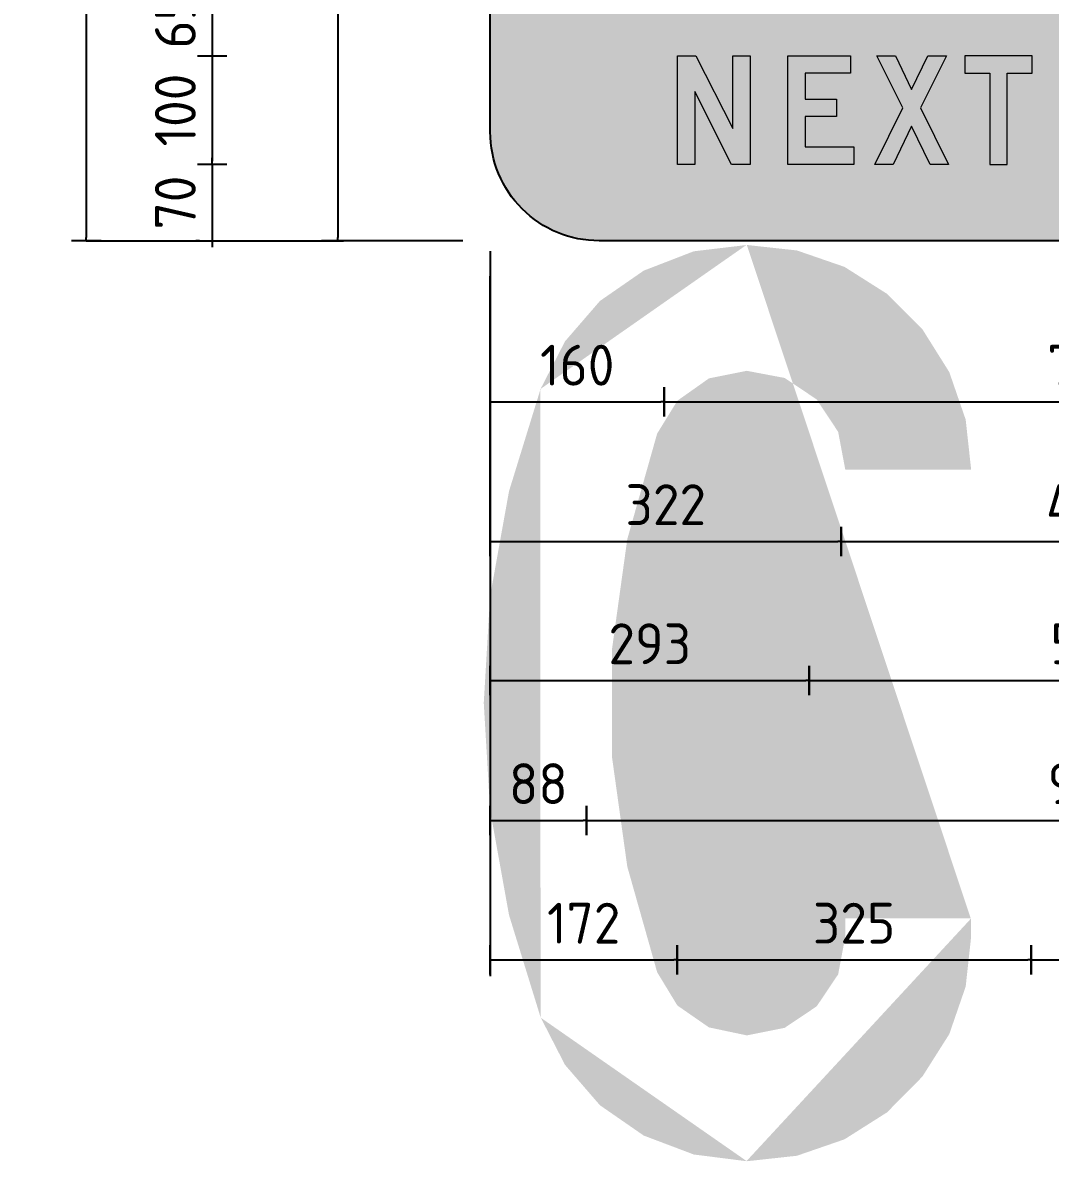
# Model space of a CAD drawing. Extents: x 0 to 1025, y -1312 to 297.
# Drawn here: x 183.4 to 246.3, y 79.2 to 148.9 of the extents above; entities that cross this region are included whole.
import ezdxf

# ---------------------------------------------------------------- set-up
doc = ezdxf.new("R2010")
doc.units = 0
doc.header["$LTSCALE"] = 6
doc.header["$MEASUREMENT"] = 0
doc.header["$PDSIZE"] = 1
doc.layers.get('0').update_dxf_attribs({"linetype": 'CONTINUOUS'})
doc.layers.get('DEFPOINTS').update_dxf_attribs({"linetype": 'CONTINUOUS'})
doc.layers.add('L25', color=1, linetype='CONTINUOUS')
doc.layers.add('T25', color=1, linetype='CONTINUOUS')
doc.layers.add('yellow', color=7, linetype='CONTINUOUS', true_color=0xfcd900)
doc.styles.add('ISO', font='iso3098b.shx')
doc.dimstyles.new('SIGNSDIM', dxfattribs={"dimtxt": 2.5, "dimasz": 0.2, "dimexe": 1, "dimexo": 1.5, "dimgap": 1, "dimtad": 1, "dimtoh": 1, "dimdec": 4, "dimlfac": 15, "dimrnd": 1, "dimdsep": 46, "dimtxsty": 'ISO', "dimblk": 'SGNDIM', "dimcen": 2.5, "dimse2": 1, "dimadec": 0, "dimazin": 0, "dimtfac": 1, "dimtdec": 4, "dimtix": 1, "dimtmove": 0, "dimatfit": 3, "dimldrblk": 'SGNDIM', "dimfxl": 1, "dimtolj": 1, "dimtzin": 0, "dimarcsym": 0})

# ---------------------------------------------------------------- blocks, each defined once
blk = doc.blocks.new('SGNDIM')
for p, q in [((0, 4.5), (0, -4.5)), ((0, 0), (-1, 0))]:
    blk.add_line(p, q)
blk = doc.blocks.new('*D26')
at = {"layer": 'DEFPOINTS', "color": 0, "transparency": 16777216}
for p in [(282.647, 181.175), (202.722, 135.553), (211.87, 135.553)]:
    blk.add_point(p, dxfattribs=at)
at = {"layer": 'T25', "color": 0, "lineweight": -2, "transparency": 16777216}
for p, q in [((202.722, 180.975), (202.722, 135.753)), ((210.37, 135.553), (201.722, 135.553))]:
    blk.add_line(p, q, dxfattribs=at)
at = {"layer": 'T25', "color": 0, "lineweight": -2, "transparency": 16777216, "xscale": 0.2, "yscale": 0.2, "zscale": 0.2}
for p, rotation in [((202.722, 181.175), 90), ((202.722, 135.553), 270)]:
    blk.add_blockref('SGNDIM', p, dxfattribs=dict(at, rotation=rotation))
at = {"layer": 'T25', "color": 0, "transparency": 16777216, "insert": (200.472, 158.364), "char_height": 2.5, "attachment_point": 5, "rotation": 90, "style": 'ISO'}
blk.add_mtext('\\A1;684', dxfattribs=at)
blk = doc.blocks.new('*D32')
at = {"layer": 'DEFPOINTS', "color": 0, "transparency": 16777216}
for p in [(211.939, 255.524), (187.315, 135.553), (211.334, 135.553)]:
    blk.add_point(p, dxfattribs=at)
at = {"layer": 'T25', "color": 0, "lineweight": -2, "transparency": 16777216}
for p, q in [((210.439, 255.524), (186.315, 255.524)), ((187.315, 255.324), (187.315, 135.753))]:
    blk.add_line(p, q, dxfattribs=at)
at = {"layer": 'T25', "color": 0, "lineweight": -2, "transparency": 16777216, "xscale": 0.2, "yscale": 0.2, "zscale": 0.2}
for p, rotation in [((187.315, 255.524), 90), ((187.315, 135.553), 270)]:
    blk.add_blockref('SGNDIM', p, dxfattribs=dict(at, rotation=rotation))
at = {"layer": 'T25', "color": 0, "transparency": 16777216, "insert": (185.065, 195.538), "char_height": 2.5, "attachment_point": 5, "rotation": 90, "style": 'ISO'}
blk.add_mtext('\\A1;1800', dxfattribs=at)
blk = doc.blocks.new('*D33')
at = {"layer": 'DEFPOINTS', "color": 0, "transparency": 16777216}
for p in [(207.014, 140.234), (195.018, 135.553), (195.752, 135.553)]:
    blk.add_point(p, dxfattribs=at)
at = {"layer": 'T25', "color": 0, "lineweight": -2, "transparency": 16777216}
for p, q in [((195.018, 140.434), (195.018, 140.634)), ((195.018, 140.234), (195.018, 135.553)), ((194.252, 135.553), (194.018, 135.553)), ((195.018, 135.353), (195.018, 135.153))]:
    blk.add_line(p, q, dxfattribs=at)
at = {"layer": 'T25', "color": 0, "lineweight": -2, "transparency": 16777216, "xscale": 0.2, "yscale": 0.2, "zscale": 0.2}
for p, rotation in [((195.018, 140.234), 270), ((195.018, 135.553), 90)]:
    blk.add_blockref('SGNDIM', p, dxfattribs=dict(at, rotation=rotation))
at = {"layer": 'T25', "color": 0, "transparency": 16777216, "insert": (192.768, 137.893), "char_height": 2.5, "attachment_point": 5, "rotation": 90, "style": 'ISO'}
blk.add_mtext('\\A1;70', dxfattribs=at)
blk = doc.blocks.new('*D34')
at = {"layer": 'DEFPOINTS', "color": 0, "transparency": 16777216}
for p in [(226.955, 146.885), (195.018, 140.234), (226.955, 140.234)]:
    blk.add_point(p, dxfattribs=at)
at = {"layer": 'T25', "color": 0, "lineweight": -2, "transparency": 16777216}
blk.add_line((195.018, 146.685), (195.018, 140.434), dxfattribs=at)
at = {"layer": 'T25', "color": 0, "lineweight": -2, "transparency": 16777216, "xscale": 0.2, "yscale": 0.2, "zscale": 0.2}
for p, rotation in [((195.018, 146.885), 90), ((195.018, 140.234), 270)]:
    blk.add_blockref('SGNDIM', p, dxfattribs=dict(at, rotation=rotation))
at = {"layer": 'T25', "color": 0, "transparency": 16777216, "insert": (192.768, 143.56), "char_height": 2.5, "attachment_point": 5, "rotation": 90, "style": 'ISO'}
blk.add_mtext('\\A1;100', dxfattribs=at)
blk = doc.blocks.new('*D42')
at = {"layer": 'DEFPOINTS', "color": 0, "transparency": 16777216}
for p in [(217.27, 151.231), (195.018, 146.885), (217.27, 146.885)]:
    blk.add_point(p, dxfattribs=at)
at = {"layer": 'T25', "color": 0, "lineweight": -2, "transparency": 16777216}
for p, q in [((195.018, 151.431), (195.018, 151.631)), ((195.018, 151.231), (195.018, 146.885)), ((195.018, 146.685), (195.018, 146.485))]:
    blk.add_line(p, q, dxfattribs=at)
at = {"layer": 'T25', "color": 0, "lineweight": -2, "transparency": 16777216, "xscale": 0.2, "yscale": 0.2, "zscale": 0.2}
for p, rotation in [((195.018, 151.231), 270), ((195.018, 146.885), 90)]:
    blk.add_blockref('SGNDIM', p, dxfattribs=dict(at, rotation=rotation))
at = {"layer": 'T25', "color": 0, "transparency": 16777216, "insert": (192.768, 149.058), "char_height": 2.5, "attachment_point": 5, "rotation": 90, "style": 'ISO'}
blk.add_mtext('\\A1;65', dxfattribs=at)
blk = doc.blocks.new('*D45')
at = {"layer": 'DEFPOINTS', "color": 0, "transparency": 16777216}
for p in [(245.17, 119.829), (263.355, 119.829), (263.355, 91.51)]:
    blk.add_point(p, dxfattribs=at)
at = {"layer": 'T25', "color": 0, "lineweight": -2, "transparency": 16777216}
blk.add_line((245.37, 91.51), (263.155, 91.51), dxfattribs=at)
at = {"layer": 'T25', "color": 0, "lineweight": -2, "transparency": 16777216, "xscale": 0.2, "yscale": 0.2, "zscale": 0.2, "rotation": 180}
blk.add_blockref('SGNDIM', (245.17, 91.51), dxfattribs=at)
at = {"layer": 'T25', "color": 0, "lineweight": -2, "transparency": 16777216, "xscale": 0.2, "yscale": 0.2, "zscale": 0.2}
blk.add_blockref('SGNDIM', (263.355, 91.51), dxfattribs=at)
at = {"layer": 'T25', "color": 0, "transparency": 16777216, "insert": (254.263, 93.76), "char_height": 2.5, "attachment_point": 5, "style": 'ISO'}
blk.add_mtext('\\A1;273', dxfattribs=at)
blk = doc.blocks.new('*D46')
at = {"layer": 'DEFPOINTS', "color": 0, "transparency": 16777216}
for p in [(223.495, 124.006), (245.17, 124.006), (245.17, 91.51)]:
    blk.add_point(p, dxfattribs=at)
at = {"layer": 'T25', "color": 0, "lineweight": -2, "transparency": 16777216}
blk.add_line((223.695, 91.51), (244.97, 91.51), dxfattribs=at)
at = {"layer": 'T25', "color": 0, "lineweight": -2, "transparency": 16777216, "xscale": 0.2, "yscale": 0.2, "zscale": 0.2, "rotation": 180}
blk.add_blockref('SGNDIM', (223.495, 91.51), dxfattribs=at)
at = {"layer": 'T25', "color": 0, "lineweight": -2, "transparency": 16777216, "xscale": 0.2, "yscale": 0.2, "zscale": 0.2}
blk.add_blockref('SGNDIM', (245.17, 91.51), dxfattribs=at)
at = {"layer": 'T25', "color": 0, "transparency": 16777216, "insert": (234.333, 93.76), "char_height": 2.5, "attachment_point": 5, "style": 'ISO'}
blk.add_mtext('\\A1;325', dxfattribs=at)
blk = doc.blocks.new('*D47')
at = {"layer": 'DEFPOINTS', "color": 0, "transparency": 16777216}
for p in [(212.055, 117.856), (223.495, 117.856), (223.495, 91.51)]:
    blk.add_point(p, dxfattribs=at)
at = {"layer": 'T25', "color": 0, "lineweight": -2, "transparency": 16777216}
for p, q in [((212.055, 116.356), (212.055, 90.51)), ((212.255, 91.51), (223.295, 91.51))]:
    blk.add_line(p, q, dxfattribs=at)
at = {"layer": 'T25', "color": 0, "lineweight": -2, "transparency": 16777216, "xscale": 0.2, "yscale": 0.2, "zscale": 0.2, "rotation": 180}
blk.add_blockref('SGNDIM', (212.055, 91.51), dxfattribs=at)
at = {"layer": 'T25', "color": 0, "lineweight": -2, "transparency": 16777216, "xscale": 0.2, "yscale": 0.2, "zscale": 0.2}
blk.add_blockref('SGNDIM', (223.495, 91.51), dxfattribs=at)
at = {"layer": 'T25', "color": 0, "transparency": 16777216, "insert": (217.775, 93.76), "char_height": 2.5, "attachment_point": 5, "style": 'ISO'}
blk.add_mtext('\\A1;172', dxfattribs=at)
blk = doc.blocks.new('*D48')
at = {"layer": 'DEFPOINTS', "color": 0, "transparency": 16777216}
for p in [(231.585, 129.401), (265.856, 129.401), (265.856, 108.623)]:
    blk.add_point(p, dxfattribs=at)
at = {"layer": 'T25', "color": 0, "lineweight": -2, "transparency": 16777216}
blk.add_line((231.785, 108.623), (265.656, 108.623), dxfattribs=at)
at = {"layer": 'T25', "color": 0, "lineweight": -2, "transparency": 16777216, "xscale": 0.2, "yscale": 0.2, "zscale": 0.2, "rotation": 180}
blk.add_blockref('SGNDIM', (231.585, 108.623), dxfattribs=at)
at = {"layer": 'T25', "color": 0, "lineweight": -2, "transparency": 16777216, "xscale": 0.2, "yscale": 0.2, "zscale": 0.2}
blk.add_blockref('SGNDIM', (265.856, 108.623), dxfattribs=at)
at = {"layer": 'T25', "color": 0, "transparency": 16777216, "insert": (248.721, 110.873), "char_height": 2.5, "attachment_point": 5, "style": 'ISO'}
blk.add_mtext('\\A1;514', dxfattribs=at)
blk = doc.blocks.new('*D49')
at = {"layer": 'DEFPOINTS', "color": 0, "transparency": 16777216}
for p in [(233.546, 129.481), (263.895, 129.481), (263.895, 117.141)]:
    blk.add_point(p, dxfattribs=at)
at = {"layer": 'T25', "color": 0, "lineweight": -2, "transparency": 16777216}
blk.add_line((233.746, 117.141), (263.695, 117.141), dxfattribs=at)
at = {"layer": 'T25', "color": 0, "lineweight": -2, "transparency": 16777216, "xscale": 0.2, "yscale": 0.2, "zscale": 0.2, "rotation": 180}
blk.add_blockref('SGNDIM', (233.546, 117.141), dxfattribs=at)
at = {"layer": 'T25', "color": 0, "lineweight": -2, "transparency": 16777216, "xscale": 0.2, "yscale": 0.2, "zscale": 0.2}
blk.add_blockref('SGNDIM', (263.895, 117.141), dxfattribs=at)
at = {"layer": 'T25', "color": 0, "transparency": 16777216, "insert": (248.721, 119.391), "char_height": 2.5, "attachment_point": 5, "style": 'ISO'}
blk.add_mtext('\\A1;455', dxfattribs=at)
blk = doc.blocks.new('*D51')
at = {"layer": 'DEFPOINTS', "color": 0, "transparency": 16777216}
for p in [(212.055, 136.35), (231.585, 136.35), (231.585, 108.623)]:
    blk.add_point(p, dxfattribs=at)
at = {"layer": 'T25', "color": 0, "lineweight": -2, "transparency": 16777216}
for p, q in [((212.055, 134.85), (212.055, 107.623)), ((212.255, 108.623), (231.385, 108.623))]:
    blk.add_line(p, q, dxfattribs=at)
at = {"layer": 'T25', "color": 0, "lineweight": -2, "transparency": 16777216, "xscale": 0.2, "yscale": 0.2, "zscale": 0.2, "rotation": 180}
blk.add_blockref('SGNDIM', (212.055, 108.623), dxfattribs=at)
at = {"layer": 'T25', "color": 0, "lineweight": -2, "transparency": 16777216, "xscale": 0.2, "yscale": 0.2, "zscale": 0.2}
blk.add_blockref('SGNDIM', (231.585, 108.623), dxfattribs=at)
at = {"layer": 'T25', "color": 0, "transparency": 16777216, "insert": (221.82, 110.873), "char_height": 2.5, "attachment_point": 5, "style": 'ISO'}
blk.add_mtext('\\A1;293', dxfattribs=at)
blk = doc.blocks.new('*D53')
at = {"layer": 'DEFPOINTS', "color": 0, "transparency": 16777216}
for p in [(212.055, 134.18), (233.546, 134.18), (233.546, 117.141)]:
    blk.add_point(p, dxfattribs=at)
at = {"layer": 'T25', "color": 0, "lineweight": -2, "transparency": 16777216}
for p, q in [((212.055, 132.68), (212.055, 116.141)), ((212.255, 117.141), (233.346, 117.141))]:
    blk.add_line(p, q, dxfattribs=at)
at = {"layer": 'T25', "color": 0, "lineweight": -2, "transparency": 16777216, "xscale": 0.2, "yscale": 0.2, "zscale": 0.2, "rotation": 180}
blk.add_blockref('SGNDIM', (212.055, 117.141), dxfattribs=at)
at = {"layer": 'T25', "color": 0, "lineweight": -2, "transparency": 16777216, "xscale": 0.2, "yscale": 0.2, "zscale": 0.2}
blk.add_blockref('SGNDIM', (233.546, 117.141), dxfattribs=at)
at = {"layer": 'T25', "color": 0, "transparency": 16777216, "insert": (222.801, 119.391), "char_height": 2.5, "attachment_point": 5, "style": 'ISO'}
blk.add_mtext('\\A1;322', dxfattribs=at)
blk = doc.blocks.new('*D65')
at = {"layer": 'DEFPOINTS', "color": 0, "transparency": 16777216}
for p in [(217.939, 138.192), (279.502, 138.192), (279.502, 100.054)]:
    blk.add_point(p, dxfattribs=at)
at = {"layer": 'T25', "color": 0, "lineweight": -2, "transparency": 16777216}
blk.add_line((218.139, 100.054), (279.302, 100.054), dxfattribs=at)
at = {"layer": 'T25', "color": 0, "lineweight": -2, "transparency": 16777216, "xscale": 0.2, "yscale": 0.2, "zscale": 0.2, "rotation": 180}
blk.add_blockref('SGNDIM', (217.939, 100.054), dxfattribs=at)
at = {"layer": 'T25', "color": 0, "lineweight": -2, "transparency": 16777216, "xscale": 0.2, "yscale": 0.2, "zscale": 0.2}
blk.add_blockref('SGNDIM', (279.502, 100.054), dxfattribs=at)
at = {"layer": 'T25', "color": 0, "transparency": 16777216, "insert": (248.721, 102.304), "char_height": 2.5, "attachment_point": 5, "style": 'ISO'}
blk.add_mtext('\\A1;923', dxfattribs=at)
blk = doc.blocks.new('*D67')
at = {"layer": 'DEFPOINTS', "color": 0, "transparency": 16777216}
for p in [(212.055, 108.601), (217.939, 108.601), (217.939, 100.054)]:
    blk.add_point(p, dxfattribs=at)
at = {"layer": 'T25', "color": 0, "lineweight": -2, "transparency": 16777216}
for p, q in [((212.055, 107.101), (212.055, 99.054)), ((212.255, 100.054), (217.739, 100.054))]:
    blk.add_line(p, q, dxfattribs=at)
at = {"layer": 'T25', "color": 0, "lineweight": -2, "transparency": 16777216, "xscale": 0.2, "yscale": 0.2, "zscale": 0.2, "rotation": 180}
blk.add_blockref('SGNDIM', (212.055, 100.054), dxfattribs=at)
at = {"layer": 'T25', "color": 0, "lineweight": -2, "transparency": 16777216, "xscale": 0.2, "yscale": 0.2, "zscale": 0.2}
blk.add_blockref('SGNDIM', (217.939, 100.054), dxfattribs=at)
at = {"layer": 'T25', "color": 0, "transparency": 16777216, "insert": (214.997, 102.304), "char_height": 2.5, "attachment_point": 5, "style": 'ISO'}
blk.add_mtext('\\A1;88', dxfattribs=at)
blk = doc.blocks.new('*D68')
at = {"layer": 'DEFPOINTS', "color": 0, "transparency": 16777216}
for p in [(222.706, 153.157), (274.735, 153.157), (274.735, 125.685)]:
    blk.add_point(p, dxfattribs=at)
at = {"layer": 'T25', "color": 0, "lineweight": -2, "transparency": 16777216}
blk.add_line((222.906, 125.685), (274.535, 125.685), dxfattribs=at)
at = {"layer": 'T25', "color": 0, "lineweight": -2, "transparency": 16777216, "xscale": 0.2, "yscale": 0.2, "zscale": 0.2, "rotation": 180}
blk.add_blockref('SGNDIM', (222.706, 125.685), dxfattribs=at)
at = {"layer": 'T25', "color": 0, "lineweight": -2, "transparency": 16777216, "xscale": 0.2, "yscale": 0.2, "zscale": 0.2}
blk.add_blockref('SGNDIM', (274.735, 125.685), dxfattribs=at)
at = {"layer": 'T25', "color": 0, "transparency": 16777216, "insert": (248.721, 127.935), "char_height": 2.5, "attachment_point": 5, "style": 'ISO'}
blk.add_mtext('\\A1;780', dxfattribs=at)
blk = doc.blocks.new('*D70')
at = {"layer": 'DEFPOINTS', "color": 0, "transparency": 16777216}
for p in [(222.706, 139.535), (212.055, 136.419), (222.706, 125.685)]:
    blk.add_point(p, dxfattribs=at)
at = {"layer": 'T25', "color": 0, "lineweight": -2, "transparency": 16777216}
for p, q in [((212.055, 134.919), (212.055, 124.685)), ((212.255, 125.685), (222.506, 125.685))]:
    blk.add_line(p, q, dxfattribs=at)
at = {"layer": 'T25', "color": 0, "lineweight": -2, "transparency": 16777216, "xscale": 0.2, "yscale": 0.2, "zscale": 0.2, "rotation": 180}
blk.add_blockref('SGNDIM', (212.055, 125.685), dxfattribs=at)
at = {"layer": 'T25', "color": 0, "lineweight": -2, "transparency": 16777216, "xscale": 0.2, "yscale": 0.2, "zscale": 0.2}
blk.add_blockref('SGNDIM', (222.706, 125.685), dxfattribs=at)
at = {"layer": 'T25', "color": 0, "transparency": 16777216, "insert": (217.38, 127.935), "char_height": 2.5, "attachment_point": 5, "style": 'ISO'}
blk.add_mtext('\\A1;160', dxfattribs=at)

msp = doc.modelspace()

# ---------------------------------------------------------------- hatches: boundary and pattern name
at = {"layer": 'L25'}
h = msp.add_hatch(color=256, dxfattribs=at)
h.paths.add_polyline_path([(235.7303625, 146.8887467), (236.8616626, 146.8887467), (237.8601206, 144.823267), (238.8585786, 146.8887467), (239.9855935, 146.8887467), (238.3914888, 143.691967), (240.1227208, 140.2337883), (238.9914207, 140.2337883), (237.8601206, 142.5649521), (236.7288205, 140.2337883), (235.5975204, 140.2337883), (237.3287524, 143.691967)])
h.paths.add_polyline_path([(230.2666973, 146.8887467), (234.1234021, 146.8887467), (234.1234021, 145.8217251), (231.333719, 145.8217251), (231.333719, 144.2276204), (233.2620714, 144.2276204), (233.2620714, 143.1605987), (231.333719, 143.1605987), (231.333719, 141.30081), (234.3248078, 141.30081), (234.3248078, 140.2337883), (230.2666973, 140.2337883)])
h.paths.add_polyline_path([(223.5131787, 146.8887467), (224.6401935, 146.8887467), (226.9027937, 142.4278248), (226.9027937, 146.8887467), (227.9655301, 146.8887467), (227.9655301, 140.2337883), (226.83423, 140.2337883), (224.5759151, 144.690425), (224.5759151, 140.2337883), (223.5131787, 140.2337883)])
h.paths.add_polyline_path([(241.1168936, 146.8887467), (241.1168936, 145.8217251), (242.6467198, 145.8217251), (242.6467198, 140.2337883), (243.7094563, 140.2337883), (243.7094563, 145.8217251), (245.2392825, 145.8217251), (245.2392825, 146.8887467)])
at = {"layer": 'yellow'}
h = msp.add_hatch(color=256, dxfattribs=at)
edge = h.paths.add_edge_path()
edge.add_line((212.0547747, 142.2192892), (212.0547747, 248.8572815))
edge.add_arc((218.7214414, 248.8572815), 6.6666667, 90, 180, ccw=False)
edge.add_line((218.7214414, 255.5239482), (278.719608, 255.5239482))
edge.add_arc((278.719608, 248.8572815), 6.6666667, 0, 90, ccw=False)
edge.add_line((285.3862747, 248.8572815), (285.3862747, 142.2192892))
edge.add_arc((278.719608, 142.2192892), 6.6666667, 270, 360, ccw=False)
edge.add_line((278.719608, 135.5526226), (218.7214414, 135.5526226))
edge.add_arc((218.7214414, 142.2192892), 6.6666667, 180, 270, ccw=False)
edge = h.paths.add_edge_path(flags=16)
edge.add_arc((218.7461327, 248.9084877), 5.3333333, 90, 180)
edge.add_line((213.4127994, 248.9084877), (213.4127994, 233.5751544))
edge.add_arc((218.7461327, 233.5751544), 5.3333333, 180, 270)
edge.add_line((218.7461327, 228.241821), (234.7461327, 228.241821))
edge.add_arc((234.7461327, 233.5751544), 5.3333333, 270, 360)
edge.add_line((240.0794661, 233.5751544), (240.0794661, 248.9084877))
edge.add_arc((234.7461327, 248.9084877), 5.3333333, 0, 90)
edge.add_line((234.7461327, 254.241821), (218.7461327, 254.241821))
edge = h.paths.add_edge_path(flags=16)
edge.add_arc((262.7067687, 248.8325902), 5.3333333, 90, 180)
edge.add_line((257.3734353, 248.8325902), (257.3734353, 233.4992569))
edge.add_arc((262.7067687, 233.4992569), 5.3333333, 180, 270)
edge.add_line((262.7067687, 228.1659235), (278.7067687, 228.1659235))
edge.add_arc((278.7067687, 233.4992569), 5.3333333, 270, 360)
edge.add_line((284.040102, 233.4992569), (284.040102, 248.8325902))
edge.add_arc((278.7067687, 248.8325902), 5.3333333, 360, 450)
edge.add_line((278.7067687, 254.1659235), (262.7067687, 254.1659235))
edge = h.paths.add_edge_path(flags=16)
edge.add_arc((272.6286761, 209.5403322), 2.1066971, 315.000000009, 405.000000012)
edge.add_line((274.118336, 211.029992), (250.2101845, 234.9381435))
edge.add_arc((248.7205247, 233.4484837), 2.1066971, 44.999999965, 134.999999965)
edge.add_line((247.2308649, 234.9381435), (223.3227134, 211.0299921))
edge.add_arc((224.8123732, 209.5403323), 2.1066971, 134.999999965, 225.000000002)
edge.add_line((223.3227134, 208.0506725), (247.2308649, 184.142521))
edge.add_arc((248.7205247, 185.6321808), 2.1066971, 224.999999972, 315.000000002)
edge.add_line((250.2101845, 184.142521), (274.118336, 208.0506724))
h.paths.add_polyline_path([(217.9394828, 151.2020541), (217.9394828, 181.5625992), (279.5015666, 181.5625992), (279.5015666, 151.2020541)], flags=16)
h.paths.add_polyline_path([(241.1168936, 146.8887467), (241.1168936, 145.8217251), (242.6467198, 145.8217251), (242.6467198, 140.2337883), (243.7094563, 140.2337883), (243.7094563, 145.8217251), (245.2392825, 145.8217251), (245.2392825, 146.8887467)], flags=16)
h.paths.add_polyline_path([(235.7303625, 146.8887467), (236.8616626, 146.8887467), (237.8601206, 144.823267), (238.8585786, 146.8887467), (239.9855935, 146.8887467), (238.3914888, 143.691967), (240.1227208, 140.2337883), (238.9914207, 140.2337883), (237.8601206, 142.5649521), (236.7288205, 140.2337883), (235.5975204, 140.2337883), (237.3287524, 143.691967)], flags=16)
h.paths.add_polyline_path([(230.2666973, 146.8887467), (234.1234021, 146.8887467), (234.1234021, 145.8217251), (231.333719, 145.8217251), (231.333719, 144.2276204), (233.2620714, 144.2276204), (233.2620714, 143.1605987), (231.333719, 143.1605987), (231.333719, 141.30081), (234.3248078, 141.30081), (234.3248078, 140.2337883), (230.2666973, 140.2337883)], flags=16)
h.paths.add_polyline_path([(223.5131787, 146.8887467), (224.6401935, 146.8887467), (226.9027937, 142.4278248), (226.9027937, 146.8887467), (227.9655301, 146.8887467), (227.9655301, 140.2337883), (226.83423, 140.2337883), (224.5759151, 144.690425), (224.5759151, 140.2337883), (223.5131787, 140.2337883)], flags=16)
h.paths.add_polyline_path([(263.344369, 140.2337883), (264.3556827, 140.2337883), (264.3556827, 141.4036554), (264.887051, 142.0978623), (265.6326806, 140.2337883), (266.8025477, 140.2337883), (265.6326806, 142.8949146), (266.8025477, 144.2276204), (265.4227044, 144.2276204), (264.3556827, 143.0020453), (264.3556827, 145.5560409), (263.344369, 145.1832262)], flags=16)
h.paths.add_polyline_path([(272.9604197, 142.5778078), (272.9604197, 140.2337883), (273.9717334, 140.2337883), (273.9717334, 142.7877839), (273.9674482, 142.8392067), (273.9674482, 142.8863442), (273.963163, 142.9334817), (273.9588778, 142.9806192), (273.9503073, 143.0277567), (273.9417368, 143.0748942), (273.9331664, 143.1220317), (273.9203107, 143.1691692), (273.907455, 143.2163067), (273.8945993, 143.2634442), (273.8774584, 143.3062965), (273.8603175, 143.353434), (273.8431766, 143.3962862), (273.8217505, 143.4391385), (273.8003243, 143.4819908), (273.774613, 143.5248431), (273.7531868, 143.5676954), (273.7274755, 143.6105476), (273.6974789, 143.6491147), (273.6717675, 143.6876817), (273.6417709, 143.7262488), (273.6074891, 143.7605306), (273.5774925, 143.7990976), (273.5432107, 143.8333795), (273.5089289, 143.8676613), (273.474647, 143.8976579), (273.43608, 143.9319397), (273.4017982, 143.9619363), (273.3632311, 143.9876477), (273.3203788, 144.0176442), (273.2818118, 144.0433556), (273.2432447, 144.069067), (273.2003925, 144.0904931), (273.1575402, 144.1162045), (273.1146879, 144.1376306), (273.0675504, 144.1547715), (273.0246981, 144.1719124), (272.9775606, 144.1890534), (272.9347084, 144.2061943), (272.8875709, 144.2190499), (272.8404334, 144.2319056), (272.7932959, 144.2404761), (272.7461583, 144.2490465), (272.6990208, 144.257617), (272.6518833, 144.2661874), (272.6047458, 144.2704727), (272.5533231, 144.2704727), (272.5061856, 144.2704727), (272.4590481, 144.2704727), (272.4119106, 144.2704727), (272.3647731, 144.2661874), (272.3133504, 144.2619022), (272.2662129, 144.2533318), (272.2190754, 144.2490465), (272.1719379, 144.2361909), (272.1248003, 144.2276204), (272.0776628, 144.2147647), (272.0348106, 144.1976238), (271.9876731, 144.1847681), (271.9448208, 144.1676272), (271.8976833, 144.1462011), (271.854831, 144.1290602), (271.8119787, 144.107634), (271.7691265, 144.0819227), (271.7262742, 144.0604965), (271.6877071, 144.0347852), (271.6491401, 144.0047886), (271.6062878, 143.9790772), (271.572006, 143.9490806), (271.5334389, 143.919084), (271.4948719, 143.8848022), (271.4605901, 143.8548056), (271.4263083, 143.8205238), (271.3963117, 143.7819567), (271.3620298, 143.7476749), (271.327748, 143.786242), (271.2934662, 143.8205238), (271.2548991, 143.8548056), (271.2206173, 143.8890874), (271.1777651, 143.919084), (271.139198, 143.9533658), (271.100631, 143.9833624), (271.0577787, 144.0090738), (271.0149264, 144.0390704), (270.9720741, 144.0647818), (270.9249366, 144.0904931), (270.8820843, 144.1119193), (270.8349468, 144.1333454), (270.7878093, 144.1547715), (270.7406718, 144.1719124), (270.6935343, 144.1890534), (270.6463968, 144.2061943), (270.5992593, 144.2190499), (270.5478366, 144.2319056), (270.5006991, 144.2447613), (270.4492764, 144.2533318), (270.4021389, 144.2619022), (270.3507161, 144.2661874), (270.2992934, 144.2704727), (270.2478707, 144.2747579), (270.2007332, 144.2790431), (270.1493104, 144.2790431), (270.0978877, 144.2747579), (270.046465, 144.2704727), (269.9950422, 144.2661874), (269.9479047, 144.2619022), (269.896482, 144.2533318), (269.8450593, 144.2447613), (269.7979218, 144.2319056), (269.746499, 144.2190499), (269.6993615, 144.2061943), (269.652224, 144.1890534), (269.6050865, 144.1719124), (269.557949, 144.1547715), (269.5108115, 144.1333454), (269.463674, 144.1119193), (269.4208217, 144.0904931), (269.3736842, 144.0647818), (269.330832, 144.0390704), (269.2879797, 144.013359), (269.2879797, 144.2276204), (268.276666, 144.2276204), (268.276666, 140.2337883), (269.2879797, 140.2337883), (269.2879797, 142.6292305), (269.2879797, 142.6635123), (269.2922649, 142.6935089), (269.2965501, 142.7277907), (269.3008354, 142.7577873), (269.3094058, 142.7920692), (269.3179763, 142.8220658), (269.3265467, 142.8520623), (269.3394024, 142.8820589), (269.3522581, 142.9120555), (269.369399, 142.9420521), (269.3865399, 142.9677635), (269.4036808, 142.9934749), (269.4208217, 143.0234714), (269.4422479, 143.0448976), (269.463674, 143.070609), (269.4851002, 143.0920351), (269.5108115, 143.1134612), (269.5365229, 143.1348874), (269.5622343, 143.1563135), (269.5879456, 143.1734544), (269.6179422, 143.1905953), (269.6436536, 143.203451), (269.6736502, 143.2163067), (269.7036468, 143.2291624), (269.7336434, 143.2377328), (269.7679252, 143.2505885), (269.7979218, 143.2548737), (269.8322036, 143.259159), (269.8622002, 143.2634442), (269.896482, 143.2677294), (269.9264786, 143.2677294), (269.9607604, 143.2677294), (269.9950422, 143.2634442), (270.0250388, 143.2634442), (270.0593207, 143.2548737), (270.0893172, 143.2505885), (270.1235991, 143.2420181), (270.1535957, 143.2291624), (270.1835923, 143.2205919), (270.2135888, 143.2077362), (270.2435854, 143.1905953), (270.273582, 143.1777396), (270.3035786, 143.1605987), (270.32929, 143.1391726), (270.3550014, 143.1220317), (270.3807127, 143.1006055), (270.4064241, 143.0791794), (270.4278502, 143.053468), (270.4492764, 143.0320419), (270.4707025, 143.0063305), (270.4921286, 142.9806192), (270.5092695, 142.9506226), (270.5264105, 142.9249112), (270.5435514, 142.8949146), (270.5564071, 142.864918), (270.5692627, 142.8349214), (270.5821184, 142.8049248), (270.5906889, 142.770643), (270.5992593, 142.7406464), (270.6078298, 142.7063646), (270.612115, 142.676368), (270.6164002, 142.6420862), (270.6164002, 142.6078044), (270.6206855, 142.5778078), (270.6206855, 140.2337883), (271.6277139, 140.2337883), (271.6277139, 142.6292305), (271.6319992, 142.6635123), (271.6319992, 142.6935089), (271.6362844, 142.7277907), (271.6405696, 142.7577873), (271.6491401, 142.7920692), (271.6577105, 142.8220658), (271.666281, 142.8520623), (271.6791367, 142.8820589), (271.6919924, 142.9120555), (271.7091333, 142.9420521), (271.7262742, 142.9677635), (271.7434151, 142.9934749), (271.760556, 143.0234714), (271.7819821, 143.0448976), (271.8034083, 143.070609), (271.8248344, 143.0920351), (271.8505458, 143.1134612), (271.8762571, 143.1348874), (271.9019685, 143.1563135), (271.9276799, 143.1734544), (271.9576765, 143.1905953), (271.9876731, 143.203451), (272.0133844, 143.2163067), (272.043381, 143.2291624), (272.0776628, 143.2377328), (272.1076594, 143.2505885), (272.137656, 143.2548737), (272.1719379, 143.259159), (272.2019344, 143.2634442), (272.2362163, 143.2677294), (272.2662129, 143.2677294), (272.3004947, 143.2677294), (272.3347765, 143.2634442), (272.3647731, 143.2634442), (272.3990549, 143.2548737), (272.4290515, 143.2505885), (272.4633333, 143.2420181), (272.4933299, 143.2291624), (272.5233265, 143.2205919), (272.5576083, 143.2077362), (272.5833197, 143.1905953), (272.6133163, 143.1777396), (272.6433129, 143.1605987), (272.6690243, 143.1391726), (272.6947356, 143.1220317), (272.720447, 143.1006055), (272.7461583, 143.0791794), (272.7675845, 143.053468), (272.7932959, 143.0320419), (272.8104368, 143.0063305), (272.8318629, 142.9806192), (272.8490038, 142.9506226), (272.8661447, 142.9249112), (272.8832856, 142.8949146), (272.8961413, 142.864918), (272.908997, 142.8349214), (272.9218527, 142.8049248), (272.9304231, 142.770643), (272.9389936, 142.7406464), (272.947564, 142.7063646), (272.9518493, 142.676368), (272.9561345, 142.6420862), (272.9604197, 142.6078044)], flags=16)
h = msp.add_hatch(color=256, dxfattribs=at)
h.paths.add_polyline_path([(241.5038855, 92.9465289), (241.4781098, 92.9465289)], flags=16)
edge = h.paths.add_edge_path()
edge.add_line((233.7969489, 94.0548843), (241.5038855, 94.0548843))
edge.add_line((241.5038855, 94.0548843), (241.5038855, 92.9465289))
edge.add_line((241.1688013, 89.8792197), (241.5038855, 92.9465289))
edge.add_line((241.1688013, 89.8792197), (240.1635487, 86.9665647))
edge.add_line((240.1635487, 86.9665647), (238.5139034, 84.3632182))
edge.add_line((238.5139034, 84.3632182), (236.348744, 82.1722831))
edge.add_line((236.348744, 82.1722831), (233.7453975, 80.5226378))
edge.add_line((233.7453975, 80.5226378), (230.8327426, 79.5173852))
edge.add_line((230.8327426, 79.5173852), (227.7654334, 79.182301))
edge.add_line((227.7654334, 79.182301), (224.5176942, 79.5947123))
edge.add_line((224.5176942, 79.5947123), (221.450385, 80.7546191))
edge.add_line((221.450385, 80.7546191), (218.7697114, 82.6104701))
edge.add_line((218.7697114, 82.6104701), (216.6303276, 85.084938))
edge.add_line((216.6303276, 85.084938), (215.1353366, 87.997593))
edge.add_line((215.1353366, 87.997593), (213.2021585, 94.26109))
edge.add_line((213.2021585, 94.26109), (212.0422517, 100.7050169))
edge.add_line((212.0422517, 100.7050169), (211.6556161, 107.2520466))
edge.add_line((211.6556161, 107.2520466), (212.0422517, 113.7733007))
edge.add_line((212.0422517, 113.7733007), (213.2021585, 120.2172276))
edge.add_line((213.2021585, 120.2172276), (215.1353366, 126.4807245))
edge.add_line((215.1353366, 126.4807245), (216.6303276, 129.3933795))
edge.add_line((216.6303276, 129.3933795), (218.7697114, 131.8678474))
edge.add_line((218.7697114, 131.8678474), (221.450385, 133.7236984))
edge.add_line((221.450385, 133.7236984), (224.5176942, 134.9093809))
edge.add_line((224.5176942, 134.9093809), (227.7654334, 135.2960165))
edge.add_line((227.7654334, 135.2960165), (230.8327426, 134.9609323))
edge.add_line((230.8327426, 134.9609323), (233.7453975, 133.9556797))
edge.add_line((233.7453975, 133.9556797), (236.348744, 132.3060345))
edge.add_line((236.348744, 132.3060345), (238.5139034, 130.140875))
edge.add_line((238.5139034, 130.140875), (240.1635487, 127.5117528))
edge.add_line((240.1635487, 127.5117528), (241.1688013, 124.5990979))
edge.add_line((241.1688013, 124.5990979), (241.5038855, 121.5317887))
edge.add_line((241.5038855, 121.5317887), (233.7969489, 121.5317887))
edge.add_line((233.7969489, 121.5317887), (233.3587619, 123.8516023))
edge.add_line((233.3587619, 123.8516023), (232.0442008, 125.8363318))
edge.add_line((232.0442008, 125.8363318), (230.085247, 127.1508929))
edge.add_line((230.085247, 127.1508929), (227.7654334, 127.58908))
edge.add_line((227.7654334, 127.58908), (225.4456197, 127.1251172))
edge.add_line((225.4456197, 127.1251172), (223.5124416, 125.7590047))
edge.add_line((223.5124416, 125.7590047), (222.2752076, 123.7484995))
edge.add_line((222.2752076, 123.7484995), (220.4451324, 117.2787969))
edge.add_line((220.4451324, 117.2787969), (219.5172069, 110.6028886))
edge.add_line((219.5172069, 110.6028886), (219.5172069, 103.8754289))
edge.add_line((219.5172069, 103.8754289), (220.4451324, 97.2252963))
edge.add_line((220.4451324, 97.2252963), (222.2752076, 90.7555937))
edge.add_line((222.2752076, 90.7555937), (223.5124416, 88.7193128))
edge.add_line((223.5124416, 88.7193128), (225.4456197, 87.378976))
edge.add_line((225.4456197, 87.378976), (227.7654334, 86.8892376))
edge.add_line((227.7654334, 86.8892376), (230.085247, 87.3532003))
edge.add_line((230.085247, 87.3532003), (232.0442008, 88.6677614))
edge.add_line((232.0442008, 88.6677614), (233.3587619, 90.6267152))
edge.add_line((233.3587619, 90.6267152), (233.7969489, 92.9465289))
edge.add_line((233.7969489, 92.9465289), (233.7969489, 94.0548843))
edge = h.paths.add_edge_path(flags=16)
edge.add_line((241.5038855, 94.0548843), (241.4781098, 94.0548843))
edge.add_line((227.7654334, 135.2960165), (227.7396576, 135.2960165))
edge.add_line((215.1353366, 126.4807245), (215.1095609, 126.4807245))
edge.add_line((215.1353366, 87.997593), (215.1095609, 87.997593))
edge.add_line((227.7654334, 79.182301), (227.7396576, 79.182301))

# ---------------------------------------------------------------- linework, layer by layer
at = {"layer": 'L25'}
for p, q in [((187.3145025, 135.5526226), (203.0622837, 135.5526226)), ((195.0180636, 135.3896596), (195.0180636, 135.2266966)), ((212.0547747, 117.8747603), (212.0547747, 133.3777823))]:
    msp.add_line(p, q, dxfattribs=at)
msp.add_lwpolyline([(212.0547747, 142.2192892), (212.0547747, 248.8572815, -0.4142135624), (218.7214414, 255.5239482), (278.719608, 255.5239482, -0.4142135624), (285.3862747, 248.8572815), (285.3862747, 142.2192892, -0.4142135624), (278.719608, 135.5526226), (218.7214414, 135.5526226, -0.4142135624)], format="xyb", close=True, dxfattribs=at)
at = {"layer": 'L25', "lineweight": 0}
for points in [[(223.5131787, 146.8887467), (224.6401935, 146.8887467), (226.9027937, 142.4278248), (226.9027937, 146.8887467), (227.9655301, 146.8887467), (227.9655301, 140.2337883), (226.83423, 140.2337883), (224.5759151, 144.690425), (224.5759151, 140.2337883), (223.5131787, 140.2337883), (223.5131787, 146.8887467)], [(230.2666973, 146.8887467), (234.1234021, 146.8887467), (234.1234021, 145.8217251), (231.333719, 145.8217251), (231.333719, 144.2276204), (233.2620714, 144.2276204), (233.2620714, 143.1605987), (231.333719, 143.1605987), (231.333719, 141.30081), (234.3248078, 141.30081), (234.3248078, 140.2337883), (230.2666973, 140.2337883), (230.2666973, 146.8887467)], [(235.7303625, 146.8887467), (236.8616626, 146.8887467), (237.8601206, 144.823267), (238.8585786, 146.8887467), (239.9855935, 146.8887467), (238.3914888, 143.691967), (240.1227208, 140.2337883), (238.9914207, 140.2337883), (237.8601206, 142.5649521), (236.7288205, 140.2337883), (235.5975204, 140.2337883), (237.3287524, 143.691967), (235.7303625, 146.8887467)], [(241.1168936, 146.8887467), (241.1168936, 145.8217251), (242.6467198, 145.8217251), (242.6467198, 140.2337883), (243.7094563, 140.2337883), (243.7094563, 145.8217251), (245.2392825, 145.8217251), (245.2392825, 146.8887467), (241.1168936, 146.8887467)]]:
    msp.add_lwpolyline(points, close=True, dxfattribs=at)

# ---------------------------------------------------------------- block references
at = {"layer": 'L25', "xscale": 0.1629629629629624, "yscale": 0.1629629629629624, "zscale": 0.1629629629629624, "rotation": 90}
msp.add_blockref('SGNDIM', (195.0180636, 135.5526226), dxfattribs=at)

# ---------------------------------------------------------------- dimensions: what is measured, and where the dimension line sits
at = {"layer": 'T25'}
dim = msp.add_linear_dim(base=(187.3145025, 135.5526226), p1=(211.9385833, 255.5239482), p2=(211.3338104, 135.5526226), angle=90, dimstyle='SIGNSDIM', dxfattribs=at)
dim.commit()
dim.dimension.update_dxf_attribs({"geometry": '*D32', "text_midpoint": (185.0645025, 195.5382854)})
for base, p1, p2, override, picture, middle in [((202.7216247, 135.5526226), (282.647247, 181.174699), (211.8701871, 135.5526226), {"dimse1": 1, "dimse2": 0}, '*D26', (200.4716247, 158.3636608)), ((195.0180636, 146.8853378), (217.2699155, 151.2310168), (217.2699155, 146.8853378), {"dimse1": 1}, '*D42', (192.7680636, 149.0581773)), ((195.0180636, 140.2337883), (226.9545715, 146.8853378), (226.9545715, 140.2337883), {"dimse1": 1}, '*D34', (192.7680636, 143.559563)), ((195.0180636, 135.5526226), (207.0138144, 140.2337883), (195.7515595, 135.5526226), {"dimse1": 1, "dimse2": 0}, '*D33', (192.7680636, 137.8932054))]:
    dim = msp.add_linear_dim(base=base, p1=p1, p2=p2, angle=90, dimstyle='SIGNSDIM', override=override, dxfattribs=at)
    dim.commit()
    dim.dimension.update_dxf_attribs({"geometry": picture, "text_midpoint": middle})
for base, p1, p2, picture, middle in [((274.7353733, 125.6852043), (222.7056761, 153.1566832), (274.7353733, 153.1566832), '*D68', (248.7205247, 127.9352043)), ((279.5015666, 100.0538711), (217.9394828, 138.1919922), (279.5015666, 138.1919922), '*D65', (248.7205247, 102.3038711)), ((265.8564573, 108.6229085), (231.5845921, 129.4009244), (265.8564573, 129.4009244), '*D48', (248.7205247, 110.8729085)), ((263.8945638, 117.141427), (233.5464856, 129.4814083), (263.8945638, 129.4814083), '*D49', (248.7205247, 119.391427)), ((245.1701581, 91.5100931), (223.4954926, 124.0062349), (245.1701581, 124.0062349), '*D46', (234.3328254, 93.7600931)), ((263.3553834, 91.5100931), (245.1701581, 119.828691), (263.3553834, 119.828691), '*D45', (254.2627708, 93.7600931))]:
    dim = msp.add_linear_dim(base=base, p1=p1, p2=p2, dimstyle='SIGNSDIM', override={"dimse1": 1}, dxfattribs=at)
    dim.commit()
    dim.dimension.update_dxf_attribs({"geometry": picture, "text_midpoint": middle})
for base, p1, p2, picture, middle in [((222.7056761, 125.6852043), (212.0547747, 136.4186829), (222.7056761, 139.5345655), '*D70', (217.3802254, 127.9352043)), ((231.5845921, 108.6229085), (212.0547747, 136.3502583), (231.5845921, 136.3502583), '*D51', (221.8196834, 110.8729085)), ((233.5464856, 117.141427), (212.0547747, 134.1804708), (233.5464856, 134.1804708), '*D53', (222.8006302, 119.391427)), ((223.4954926, 91.5100931), (212.0547747, 117.8564144), (223.4954926, 117.8564144), '*D47', (217.7751337, 93.7600931)), ((217.9394828, 100.0538711), (212.0547747, 108.6007378), (217.9394828, 108.6007378), '*D67', (214.9971287, 102.3038711))]:
    dim = msp.add_linear_dim(base=base, p1=p1, p2=p2, dimstyle='SIGNSDIM', dxfattribs=at)
    dim.commit()
    dim.dimension.update_dxf_attribs({"geometry": picture, "text_midpoint": middle})

doc.saveas('drawing.dxf')
